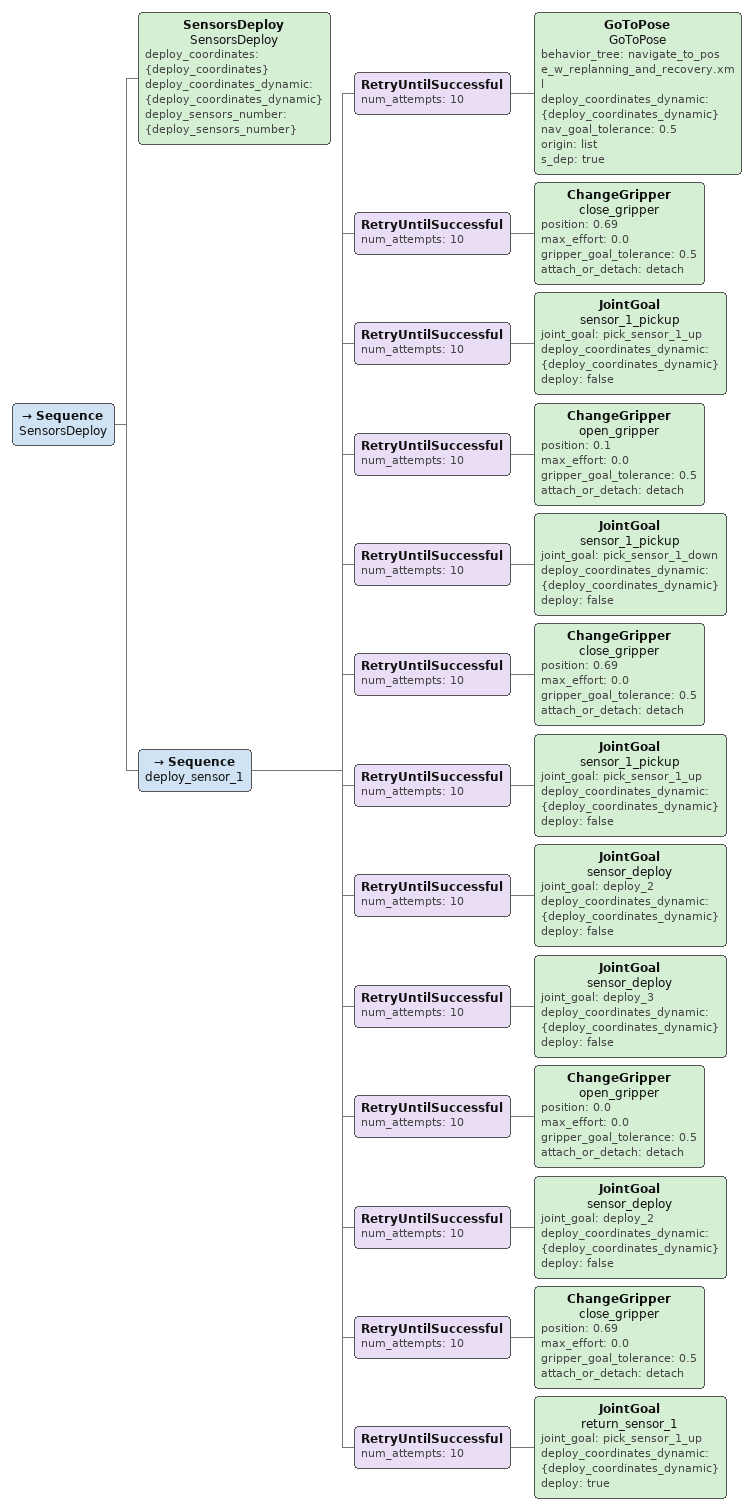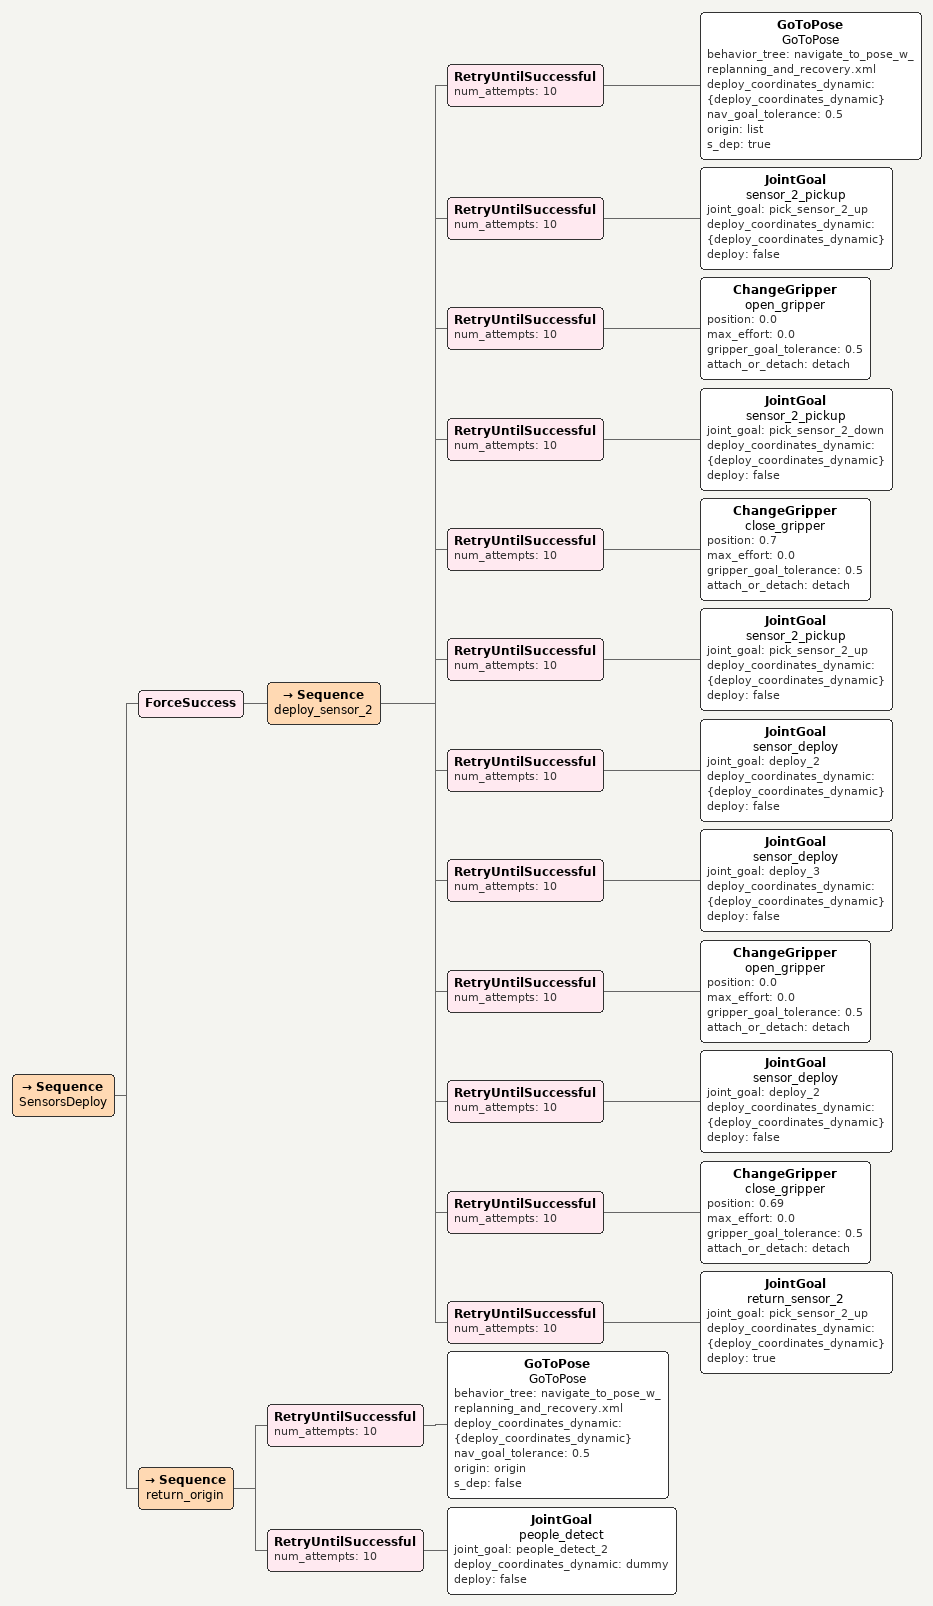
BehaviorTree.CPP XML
<Sequence name="SensorsDeploy">
    <SensorsDeploy name="SensorsDeploy" deploy_coordinates="{deploy_coordinates}" deploy_coordinates_dynamic="{deploy_coordinates_dynamic}" deploy_sensors_number="{deploy_sensors_number}"/>
    <Sequence name="deploy_sensor_1">
        <!-- choose behavior_tree XML from here: https://github.com/ros-navigation/navigation2/tree/main/nav2_bt_navigator/behavior_trees, default: navigate_to_pose_w_replanning_and_recovery.xml -->
        <RetryUntilSuccessful num_attempts="10">
            <GoToPose name="GoToPose" behavior_tree="navigate_to_pose_w_replanning_and_recovery.xml" deploy_coordinates_dynamic="{deploy_coordinates_dynamic}" nav_goal_tolerance="0.5" origin="list" s_dep="true"/>
        </RetryUntilSuccessful>
        <RetryUntilSuccessful num_attempts="10">
            <ChangeGripper name="close_gripper" position="0.69" max_effort="0.0" gripper_goal_tolerance="0.5" attach_or_detach="detach"/>
        </RetryUntilSuccessful>
        <RetryUntilSuccessful num_attempts="10">
            <JointGoal name="sensor_1_pickup" joint_goal="pick_sensor_1_up" deploy_coordinates_dynamic="{deploy_coordinates_dynamic}" deploy="false"/>
        </RetryUntilSuccessful>
        <RetryUntilSuccessful num_attempts="10">
            <ChangeGripper name="open_gripper" position="0.1" max_effort="0.0" gripper_goal_tolerance="0.5" attach_or_detach="detach"/>
        </RetryUntilSuccessful>
        <RetryUntilSuccessful num_attempts="10">
            <JointGoal name="sensor_1_pickup" joint_goal="pick_sensor_1_down" deploy_coordinates_dynamic="{deploy_coordinates_dynamic}" deploy="false"/>
        </RetryUntilSuccessful>
        <RetryUntilSuccessful num_attempts="10">
            <ChangeGripper name="close_gripper" position="0.69" max_effort="0.0" gripper_goal_tolerance="0.5" attach_or_detach="detach"/>
        </RetryUntilSuccessful>
        <RetryUntilSuccessful num_attempts="10">
            <JointGoal name="sensor_1_pickup" joint_goal="pick_sensor_1_up" deploy_coordinates_dynamic="{deploy_coordinates_dynamic}" deploy="false"/>
        </RetryUntilSuccessful>
        <RetryUntilSuccessful num_attempts="10">
            <JointGoal name="sensor_deploy" joint_goal="deploy_2" deploy_coordinates_dynamic="{deploy_coordinates_dynamic}" deploy="false"/>
        </RetryUntilSuccessful>
        <RetryUntilSuccessful num_attempts="10">
            <JointGoal name="sensor_deploy" joint_goal="deploy_3" deploy_coordinates_dynamic="{deploy_coordinates_dynamic}" deploy="false"/>
        </RetryUntilSuccessful>
        <RetryUntilSuccessful num_attempts="10">
            <ChangeGripper name="open_gripper" position="0.0" max_effort="0.0" gripper_goal_tolerance="0.5" attach_or_detach="detach"/>
        </RetryUntilSuccessful>
        <RetryUntilSuccessful num_attempts="10">
            <JointGoal name="sensor_deploy" joint_goal="deploy_2" deploy_coordinates_dynamic="{deploy_coordinates_dynamic}" deploy="false"/>
        </RetryUntilSuccessful>
        <RetryUntilSuccessful num_attempts="10">
            <ChangeGripper name="close_gripper" position="0.69" max_effort="0.0" gripper_goal_tolerance="0.5" attach_or_detach="detach"/>
        </RetryUntilSuccessful>
        <RetryUntilSuccessful num_attempts="10">
            <JointGoal name="return_sensor_1" joint_goal="pick_sensor_1_up" deploy_coordinates_dynamic="{deploy_coordinates_dynamic}" deploy="true"/>
        </RetryUntilSuccessful>
    </Sequence>
</Sequence>

<Sequence name="SensorsDeploy">
    <ForceSuccess>
        <Sequence name="deploy_sensor_2">
            <RetryUntilSuccessful num_attempts="10">
                <GoToPose name="GoToPose" behavior_tree="navigate_to_pose_w_replanning_and_recovery.xml" deploy_coordinates_dynamic="{deploy_coordinates_dynamic}" nav_goal_tolerance="0.5" origin="list" s_dep="true"/>
            </RetryUntilSuccessful>
            <RetryUntilSuccessful num_attempts="10">
                <JointGoal name="sensor_2_pickup" joint_goal="pick_sensor_2_up" deploy_coordinates_dynamic="{deploy_coordinates_dynamic}" deploy="false"/>
            </RetryUntilSuccessful>
            <RetryUntilSuccessful num_attempts="10">
                <ChangeGripper name="open_gripper" position="0.0" max_effort="0.0" gripper_goal_tolerance="0.5" attach_or_detach="detach"/>
            </RetryUntilSuccessful>
            <RetryUntilSuccessful num_attempts="10">
                <JointGoal name="sensor_2_pickup" joint_goal="pick_sensor_2_down" deploy_coordinates_dynamic="{deploy_coordinates_dynamic}" deploy="false"/>
            </RetryUntilSuccessful>
            <RetryUntilSuccessful num_attempts="10">
                <ChangeGripper name="close_gripper" position="0.7" max_effort="0.0" gripper_goal_tolerance="0.5" attach_or_detach="detach"/>
            </RetryUntilSuccessful>
            <RetryUntilSuccessful num_attempts="10">
                <JointGoal name="sensor_2_pickup" joint_goal="pick_sensor_2_up" deploy_coordinates_dynamic="{deploy_coordinates_dynamic}" deploy="false"/>
            </RetryUntilSuccessful>
            <RetryUntilSuccessful num_attempts="10">
                <JointGoal name="sensor_deploy" joint_goal="deploy_2" deploy_coordinates_dynamic="{deploy_coordinates_dynamic}" deploy="false"/>
            </RetryUntilSuccessful>
            <RetryUntilSuccessful num_attempts="10">
                <JointGoal name="sensor_deploy" joint_goal="deploy_3" deploy_coordinates_dynamic="{deploy_coordinates_dynamic}" deploy="false"/>
            </RetryUntilSuccessful>
            <RetryUntilSuccessful num_attempts="10">
                <ChangeGripper name="open_gripper" position="0.0" max_effort="0.0" gripper_goal_tolerance="0.5" attach_or_detach="detach"/>
            </RetryUntilSuccessful>
            <RetryUntilSuccessful num_attempts="10">
                <JointGoal name="sensor_deploy" joint_goal="deploy_2" deploy_coordinates_dynamic="{deploy_coordinates_dynamic}" deploy="false"/>
            </RetryUntilSuccessful>
            <RetryUntilSuccessful num_attempts="10">
                <ChangeGripper name="close_gripper" position="0.69" max_effort="0.0" gripper_goal_tolerance="0.5" attach_or_detach="detach"/>
            </RetryUntilSuccessful>
            <RetryUntilSuccessful num_attempts="10">
                <JointGoal name="return_sensor_2" joint_goal="pick_sensor_2_up" deploy_coordinates_dynamic="{deploy_coordinates_dynamic}" deploy="true"/>
            </RetryUntilSuccessful>
        </Sequence>
    </ForceSuccess>
    <Sequence name="return_origin">
        <RetryUntilSuccessful num_attempts="10">
            <GoToPose name="GoToPose" behavior_tree="navigate_to_pose_w_replanning_and_recovery.xml" deploy_coordinates_dynamic="{deploy_coordinates_dynamic}" nav_goal_tolerance="0.5" origin="origin" s_dep="false"/>
        </RetryUntilSuccessful>

        <RetryUntilSuccessful num_attempts="10">
            <JointGoal name="people_detect" joint_goal="people_detect_2" deploy_coordinates_dynamic="dummy" deploy="false"/>
        </RetryUntilSuccessful>
    </Sequence>
</Sequence>
